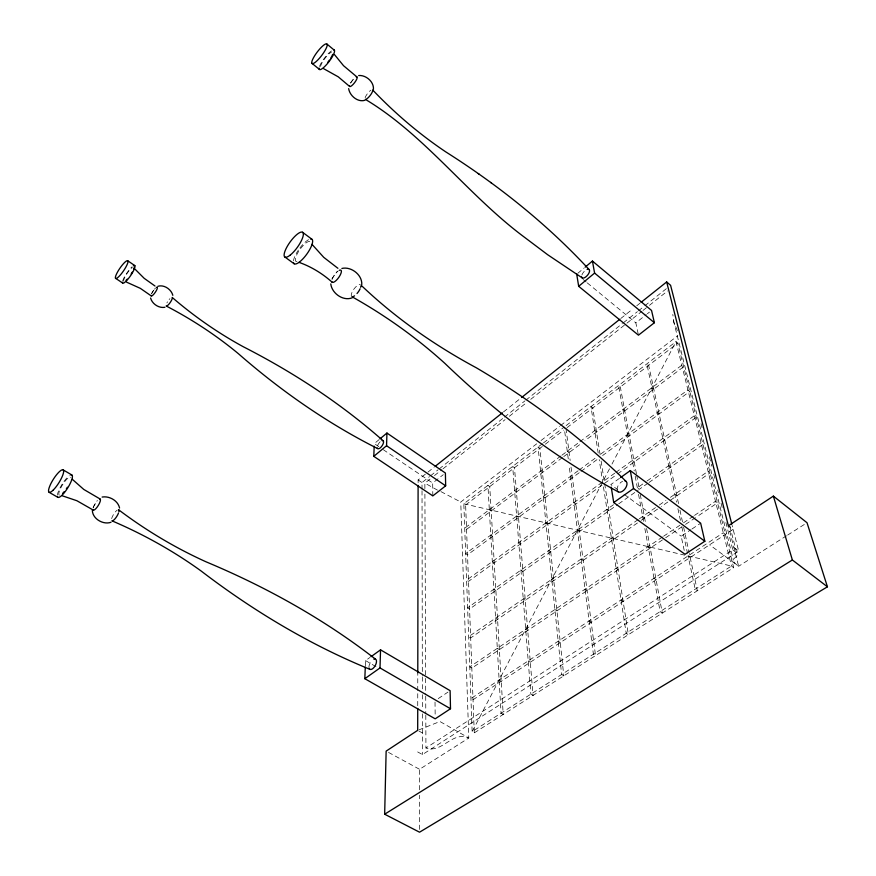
<?xml version="1.0" encoding="UTF-8"?>
<svg xmlns="http://www.w3.org/2000/svg" width="876" height="876" viewBox="0 0 876 876"><rect width="100%" height="100%" fill="white"/><g stroke="black" fill="none" stroke-linecap="round" stroke-linejoin="round"><path stroke-width="0.66" stroke-dasharray="4.38 3.29" d="M419.549 829.462L419.56 795.277M419.56 789.813L419.571 769.292L468.791 737.975L460.754 502.025L536.681 443.836M417.732 705.717L417.753 692.029M417.753 690.66L417.786 672.877M418.115 482.676L418.115 479.938L434.113 467.193M365.347 665.771L365.555 660.603L369.836 657.526M93.13 507.368L97.324 500.459M609.499 468.824L472.142 731.646L474.288 732.873L733.661 567.604L677.794 343.151L675.976 341.64L565.228 426.262M611.985 464.072L675.976 341.64L731.504 566.027L733.661 567.604M331.949 278.776L337.348 271.242M151.734 293.35L152.676 291.741M350.4 83.187L353.893 78.61M152.544 291.938L153.486 290.514M154.504 289.179L155.523 288.018M379.166 439.555L374.304 443.617L378.793 446.65M577.766 273.334L584.051 268.078M503.448 411.961L520.519 398.361M620.788 318.492L632.527 309.14M636.786 305.735L639.984 303.195M422.024 489.399L422.013 482.556L429.514 476.61M430.576 475.756L438.077 469.799M439.15 468.956L503.437 417.94M504.51 417.096L524.866 400.934M525.939 400.091L622.376 323.572M623.449 322.718L637.378 311.67M638.451 310.827L643.805 306.567M644.878 305.724L667.381 287.865M424.882 488.633L424.86 483.169L430.204 478.942M434.485 475.548L441.964 469.624M443.037 468.78L505.069 419.659M509.339 416.275L526.454 402.719M530.736 399.336L625.913 323.967M626.986 323.113L641.955 311.265M643.028 310.411L648.371 306.184M649.445 305.33L667.622 290.941M432.81 495.882L432.678 483.048L443.267 474.693M638.199 333.942L635.834 322.85L646.313 314.583M647.364 313.761L649.455 312.108M541.018 440.508L559.457 426.371M560.552 425.539L677.695 335.771M542.419 443.694L463.82 503.766L472.142 731.646L731.504 566.027L463.82 503.766L465.627 504.981L474.288 732.873M543.503 442.862L564.166 427.083L568.458 460.469M465.627 504.981L544.237 445.019M545.321 444.187L563.805 430.094M567.046 427.619L677.794 343.151M560.859 456.002L464.707 528.173L466.547 529.4L562.71 457.349M561.932 455.202L578.872 442.479M579.923 441.69L681.802 365.215L683.663 366.737L584.949 440.694M563.783 456.549L580.722 443.858M578.072 470.795L465.638 553.61L467.521 554.837L579.956 472.175M579.145 469.996L596.436 457.261M600.739 454.096L687.912 389.886L689.806 391.419L602.633 455.509M581.04 471.376L599.403 457.874M614.744 473.171L466.612 580.12L468.529 581.357L602.392 484.899M615.85 472.383L694.307 415.739L696.234 417.283L617.777 473.817M604.604 483.3L616.682 474.606M619.474 478.362L610.813 484.581L617.416 489.421M613.452 504.729L467.62 607.791L469.58 609.028L617.602 504.631M647.966 483.213L639.316 489.312L637.345 487.844L645.995 481.734M647.079 480.968L701.019 442.851L702.99 444.406L649.05 482.446M618.686 503.864L638.232 490.078M638.166 519.61L468.671 636.688L470.675 637.925L640.181 521.078M639.283 518.844L658.172 505.791M659.289 505.025L665.946 500.426M670.392 497.349L708.071 471.321L710.086 472.887L661.303 506.514M641.298 520.3L660.186 507.281M662.519 536.966L469.777 666.899L471.825 668.136L664.577 538.466M663.625 536.221L681.276 524.319M683.488 522.83L693.42 516.139M694.515 515.395L715.484 501.269L717.532 502.835L696.573 516.939M665.683 537.722L683.335 525.841M685.547 524.363L695.467 517.683M438.241 698.599L447.954 692.106M684.211 550.424L681.189 536.2L690.923 529.695M692.007 528.973L700.658 523.191M425.802 715.232L425.933 747.995L732.796 549.81L725.755 521.844M417.655 751.926L422.451 754.575L738.698 551.092L732.117 525.414M786.506 535.794L738.632 566.268L709.604 544.795M787.655 535.072L807.026 522.742M418.925 729.861L439.927 721.517L468.791 737.975C452.071 730.65 442.303 753.754 425.933 747.995M440.956 491.622L460.754 502.025M437.485 490.111L424.86 483.169M388.528 752.418L419.571 769.292M418.87 731.011L422.418 732.993M365.555 660.603L377.326 667.403M499.134 679.995L501.236 681.265M497.316 648.339L499.364 649.609M528.206 660.909L530.308 662.212M495.575 618.106L497.579 619.376M525.677 629.22L527.735 630.523M558.187 641.221L560.29 642.568M493.911 589.209L495.871 590.479M523.257 598.987L525.271 600.29M554.902 609.521L556.961 610.868M492.312 561.56L494.239 562.83M589.11 620.909L591.212 622.299M520.957 570.101L522.917 571.404M490.79 535.083L492.673 536.342M551.77 579.288L553.785 580.635M418.115 479.938L422.013 482.556M518.745 542.485L520.673 543.788M585.026 589.209L587.084 590.599M383.283 449.684L432.678 483.048M489.334 509.701L491.173 510.949M548.781 550.435L550.752 551.781M621.029 599.94L623.143 601.374M581.138 558.997L583.153 560.388M516.632 516.052L518.515 517.344M616.102 568.261L618.16 569.685M545.923 522.862L547.85 524.198M514.606 490.724L516.457 492.005M577.437 530.188L579.408 531.568M543.197 496.484L545.08 497.809M654 578.291L656.102 579.77M611.415 538.094L613.43 539.517M573.889 502.671L575.817 504.05M648.174 546.646L650.233 548.113M540.58 471.222L542.43 472.547M606.937 509.339L608.919 510.752M570.506 476.369L572.4 477.738M690.168 557.443L688.065 555.921L695.205 589.198L697.362 590.731L689.313 553.501M642.634 516.533L644.648 518.001M567.265 451.195L569.115 452.553M624.008 494.261L681.189 536.2M733.858 547.467L738.698 551.092M632.308 460.491L634.246 461.948M674.827 494.283L676.841 495.805M725.383 534.371L723.28 532.794L470.938 698.522L473.029 699.749L733.135 529.378L728.372 525.764M594.695 430.598L596.556 431.999M668.695 465.693L670.666 467.204M627.501 434.376L629.395 435.832M662.847 438.449L664.774 439.949M622.913 409.42L624.763 410.866M657.263 412.465L659.157 413.943M651.93 387.641L653.792 389.119M583.055 279.422L586.219 282.028M587.27 282.893L635.834 322.85M732.796 549.81C745.695 559.326 724.025 555.888 738.632 566.268L728.558 526.465M677.411 330.591L673.972 322.707L672.812 314.429M729.85 526.115L737.242 555.143M701.03 423.645L702.037 427.619M709.385 456.812L711.728 466.109M713.732 474.069L715.068 479.38M717.74 489.991L718.408 492.64M721.079 503.262L722.755 509.898M673.458 320.638L733.343 560.027M678.539 503.634L648.656 365.369L646.838 363.901L676.513 502.123M679.951 510.171L682.492 521.921M683.619 527.166L689.029 552.176M677.914 508.649L680.444 520.399M681.846 526.958L687.496 553.282M636.414 473.675L620.328 386.973L618.511 385.55L634.235 470.916M636.666 474.978L639.316 489.312M640.29 494.524L645.371 521.932M646.587 528.469L662.289 613.08L660.132 611.601L644.561 527.002M635.188 476.128L637.345 487.844M638.549 494.36L643.597 521.768M600.071 454.436L592.778 407.986L590.961 406.595L598.188 453.034M601.111 461.017L628.366 634.695L626.209 633.26L599.206 459.604M565.973 428.441L570.156 460.502M571.021 467.127L595.549 655.609L593.402 654.219L569.137 465.769M435.022 702.059L435.175 716.24M424.904 494.097L425.648 677.006M425.648 678.374L425.714 694.756M425.725 696.124L425.791 713.863M422.024 490.768L422.32 675.516M422.32 676.885L422.341 689.204M422.352 694.679L422.374 708.366M422.385 713.841L422.451 754.575M123.79 281.273A8.541 1.84 -55.6 0 1 126.319 274.637A8.541 1.84 -55.6 0 1 132.386 267.541M122.684 280.846A10.665 2.3 -55.6 0 1 132.013 266.862M151.526 293.92A5.278 1.248 -55.6 0 1 155.829 287.865M377.687 445.369A4.796 2.037 -55.9 0 1 380.491 441.504M166.9 302.921A5.245 1.303 -55.6 0 1 167.546 301.793M169.112 299.592A5.245 1.303 -55.6 0 1 169.922 298.672M296.964 261.552A12.133 3.69 -54.1 0 1 300.851 248.226A12.133 3.69 -54.1 0 1 310.684 243.889M293.471 260.851A15.144 4.61 -54.1 0 1 298.387 250.087M299.91 247.974A15.144 4.61 -54.1 0 1 308.637 239.63M332.026 279.543A7.468 2.486 -54 0 1 338.158 270.991M351.725 296.581A7.402 2.584 -54 0 1 353.882 289.157A7.402 2.584 -54 0 1 360.354 284.558M617.131 490.012A6.548 3.778 -52.8 0 1 622.562 481.296M59.316 495.137A10.578 2.694 -57.9 0 1 63.127 483.87A10.578 2.694 -57.9 0 1 70.847 477.705M57.356 495.137A13.195 3.362 -57.9 0 1 69.259 475.767M93.152 507.938A6.515 1.818 -58.2 0 1 96.951 501.116M368.938 666.91A5.814 2.869 -60.9 0 1 371.884 660.57M111.657 518.603A6.461 1.894 -58.3 0 1 117.253 510.095M320.605 66.466A9.811 2.31 -52.7 0 1 324.908 58.44A9.811 2.31 -52.7 0 1 331.522 52.056M319.521 66.456A12.242 2.88 -52.7 0 1 332.694 50.14M350.772 82.727A6.044 1.566 -52.5 0 1 354.561 78.095M581.894 274.998A5.442 2.508 -50 0 1 586.088 269.896M365.117 97.707A6.012 1.632 -52.3 0 1 370.909 90.173M503.196 714.455L501.05 713.184L487.921 485.337L489.739 486.596L503.196 714.455M533.013 695.456L530.867 694.153L512.668 466.437L514.486 467.718L533.013 695.456M563.783 675.845L561.625 674.498L538.072 447.023L539.89 448.337L563.783 675.845"/><path stroke-width="1.31" d="M417.732 708.454L417.688 730.343L386.141 751.126L384.663 814.209L419.549 832.2L827.437 586.8L807.026 522.742L773.377 496.123L728.372 525.764L666.658 281.952L641.057 302.34M417.786 672.877L418.104 485.413M364.821 678.692L380.009 667.939L380.545 649.839L450.111 690.66L450.505 708.739L435.197 718.824L364.821 678.692L365.292 667.063M373.789 456.341L386.557 445.742L386.94 433.04L445.391 473.029L445.665 485.83L432.81 495.882L373.789 456.341L374.194 446.158M373.428 89.253C374.052 81.731 365.905 74.865 358.678 75.522M361.755 284.689C362.489 274.933 351.177 266.205 341.881 268.45M380.129 438.734L386.94 433.04M585.091 267.202L592.428 261.07L651.547 310.454L654.383 322.729L638.462 335.169L578.675 286.299L576.715 274.21M578.675 286.299L594.596 273.082L592.428 261.07M435.186 466.339L502.386 412.804M521.581 397.507L619.726 319.335M370.909 656.759L380.545 649.839M620.558 477.584L630.304 470.587L700.658 523.191L704.83 541.259L685.032 554.3L613.726 502.539L611.229 487.144M613.726 502.539L633.545 488.512L630.304 470.587M384.663 814.209L792.364 559.983L827.437 586.8M111 522.271C103.28 525.107 92.418 518.822 92.341 510.259M352.393 297.72C343.282 301.574 331.829 293.35 330.789 283.923M157.91 286.277C164.02 284.361 171.269 289.288 172.835 295.321M164.918 307.279C158.939 308.429 152.085 303.928 150.595 298.015M364.964 100.269C357.747 102.612 349.655 95.648 348.659 88.618M102.131 497.053C109.401 495.772 118.03 500.656 119.574 508.036M62.229 495.772L76.891 500.733L93.327 510.117M126.582 282.149L140.346 288.357L151.209 295.891M299.11 262.384C311.33 266.72 322.576 273.64 332.223 282.28M369.924 669.33C309.403 644.594 252.934 610.627 201.064 570.955C173.36 550.949 143.325 534.207 111.898 520.804A6.461 1.894 -58.3 0 0 115.074 518.745A6.461 1.894 -58.3 0 0 118.424 513.194M323.66 68.689L338.278 76.847L349.535 86.374M100.083 498.991L83.789 489.443L72.336 479.314M377.567 448.545C327.285 423.174 280.747 390.74 238.392 353.696C216.12 335.234 191.8 319.28 166.133 305.965M618.171 491.797C554.65 457.546 496.867 413.341 444.909 363.409C416.877 337.961 385.878 315.82 352.897 297.249M49.122 492.323L57.947 497.371M380.009 667.939L450.505 708.739M62.995 469.799L71.744 474.912M155.008 286.014L144.211 278.349L135.167 269.282M582.398 278.01L547.675 254.73L523.662 236.651C467.412 194.581 424.838 134.948 365.369 99.371M337.906 268.286L323.748 257.347L311.998 244.349M115.533 278.261L122.574 282.992M386.557 445.742L445.665 485.83M127.852 260.862A10.687 2.234 -55.6 0 1 119.892 275.513A10.687 2.234 -55.6 0 1 117.362 272.348A10.687 2.234 -55.6 0 1 127.852 260.862L134.86 265.636M589.252 269.688C547.073 224.092 498.137 185.066 445.731 151.855C419.67 134.378 394.802 113.245 372.629 89.921M356.817 76.847L343.545 65.711L334.413 54.52M490.648 182.405L491.436 182.974M478.252 173.536L478.942 174.028M284.864 256.996L294.183 263.796M633.545 488.512L704.83 541.259M302.527 232.26L311.79 239.159M375.486 659.135C323.923 619.113 266.457 587.095 206.309 561.932C175.222 547.916 145.788 530.276 118.567 509.744A6.461 1.894 -58.3 0 1 118.829 511.912M311.834 63.203L319.16 69.204M594.596 273.082L654.383 322.729M327.12 44.205A12.275 2.814 -52.8 0 1 316.86 60.926A12.275 2.814 -52.8 0 1 314.473 56.053A12.275 2.814 -52.8 0 1 327.12 44.205L334.435 50.304M666.658 281.952L670.589 285.313L731.788 524.1M383.184 440.792C340.95 403.475 293.471 372.388 243.342 346.776C217.938 332.946 194.078 316.324 172.189 297.435A5.245 1.303 -55.6 0 1 170.787 301.607A5.245 1.303 -55.6 0 1 166.966 305.921M361.339 285.466C395.613 318.13 434.737 345.396 476.38 367.821C530.396 399.642 581.062 437.376 625.913 481.242M773.377 496.123L792.364 559.983M156.476 287.383A5.278 1.248 -55.6 0 1 155.457 292.047A5.278 1.248 -55.6 0 1 151.099 295.486M133.787 267.99A8.541 1.84 -55.6 0 1 133.579 269.041M132.21 272.162A8.541 1.84 -55.6 0 1 131.137 274.002M127.261 279.148A8.541 1.84 -55.6 0 1 126.045 280.353M133.294 265.877A10.665 2.3 -55.6 0 1 130.973 275.097A10.665 2.3 -55.6 0 1 122.41 282.181M382.056 440.595A4.796 2.037 -55.9 0 1 382.221 445.588A4.796 2.037 -55.9 0 1 377.282 448.041M360.879 286.058A7.402 2.584 -54 0 1 360.649 287.306M360.102 288.773A7.402 2.584 -54 0 1 357.025 293.504M354.517 295.836A7.402 2.584 -54 0 1 352.437 296.745M339.275 270.301A7.468 2.486 -54 0 1 339.22 276.772A7.468 2.486 -54 0 1 331.829 281.722M310.465 238.962A15.144 4.61 -54.1 0 1 306.918 253.974A15.144 4.61 -54.1 0 1 293.504 262.701M624.96 480.88A6.548 3.778 -52.8 0 1 625.179 488.666A6.548 3.778 -52.8 0 1 617.492 491.064M99.535 498.991A6.515 1.818 -58.2 0 1 98.375 505.321A6.515 1.818 -58.2 0 1 93.009 509.722M70.693 474.967A13.195 3.362 -57.9 0 1 67.967 487.538A13.195 3.362 -57.9 0 1 57.4 496.604M67.364 487.231A10.578 2.694 -57.9 0 1 66.357 488.797M64.244 491.622A10.578 2.694 -57.9 0 1 62.689 493.308M373.833 659.179A5.814 2.869 -60.9 0 1 376.461 661.949A5.814 2.869 -60.9 0 1 372.88 668.519A5.814 2.869 -60.9 0 1 369.026 667.994M372.716 90.48A6.012 1.632 -52.3 0 1 370.154 95.484A6.012 1.632 -52.3 0 1 365.938 99.295M356.247 76.946A6.044 1.566 -52.5 0 1 354.616 82.64A6.044 1.566 -52.5 0 1 349.469 85.815M333.8 49.888A12.242 2.88 -52.7 0 1 328.182 62.7A12.242 2.88 -52.7 0 1 319.083 68.109M587.095 269.403A5.442 2.508 -50 0 1 589.471 271.582A5.442 2.508 -50 0 1 585.398 277.199A5.442 2.508 -50 0 1 581.62 276.936M332.65 54.367A9.811 2.31 -52.7 0 1 330.81 58.013M329.442 60.083A9.811 2.31 -52.7 0 1 327.876 62.141M290.274 255.047A15.199 4.5 -54.2 0 0 303.238 233.279A15.199 4.5 -54.2 0 0 287.7 245.641A15.199 4.5 -54.2 0 0 290.274 255.047M53.381 489.914A13.239 3.285 -57.8 0 0 63.565 470.5A13.239 3.285 -57.8 0 0 51.312 482.796A13.239 3.285 -57.8 0 0 53.381 489.914"/></g></svg>
